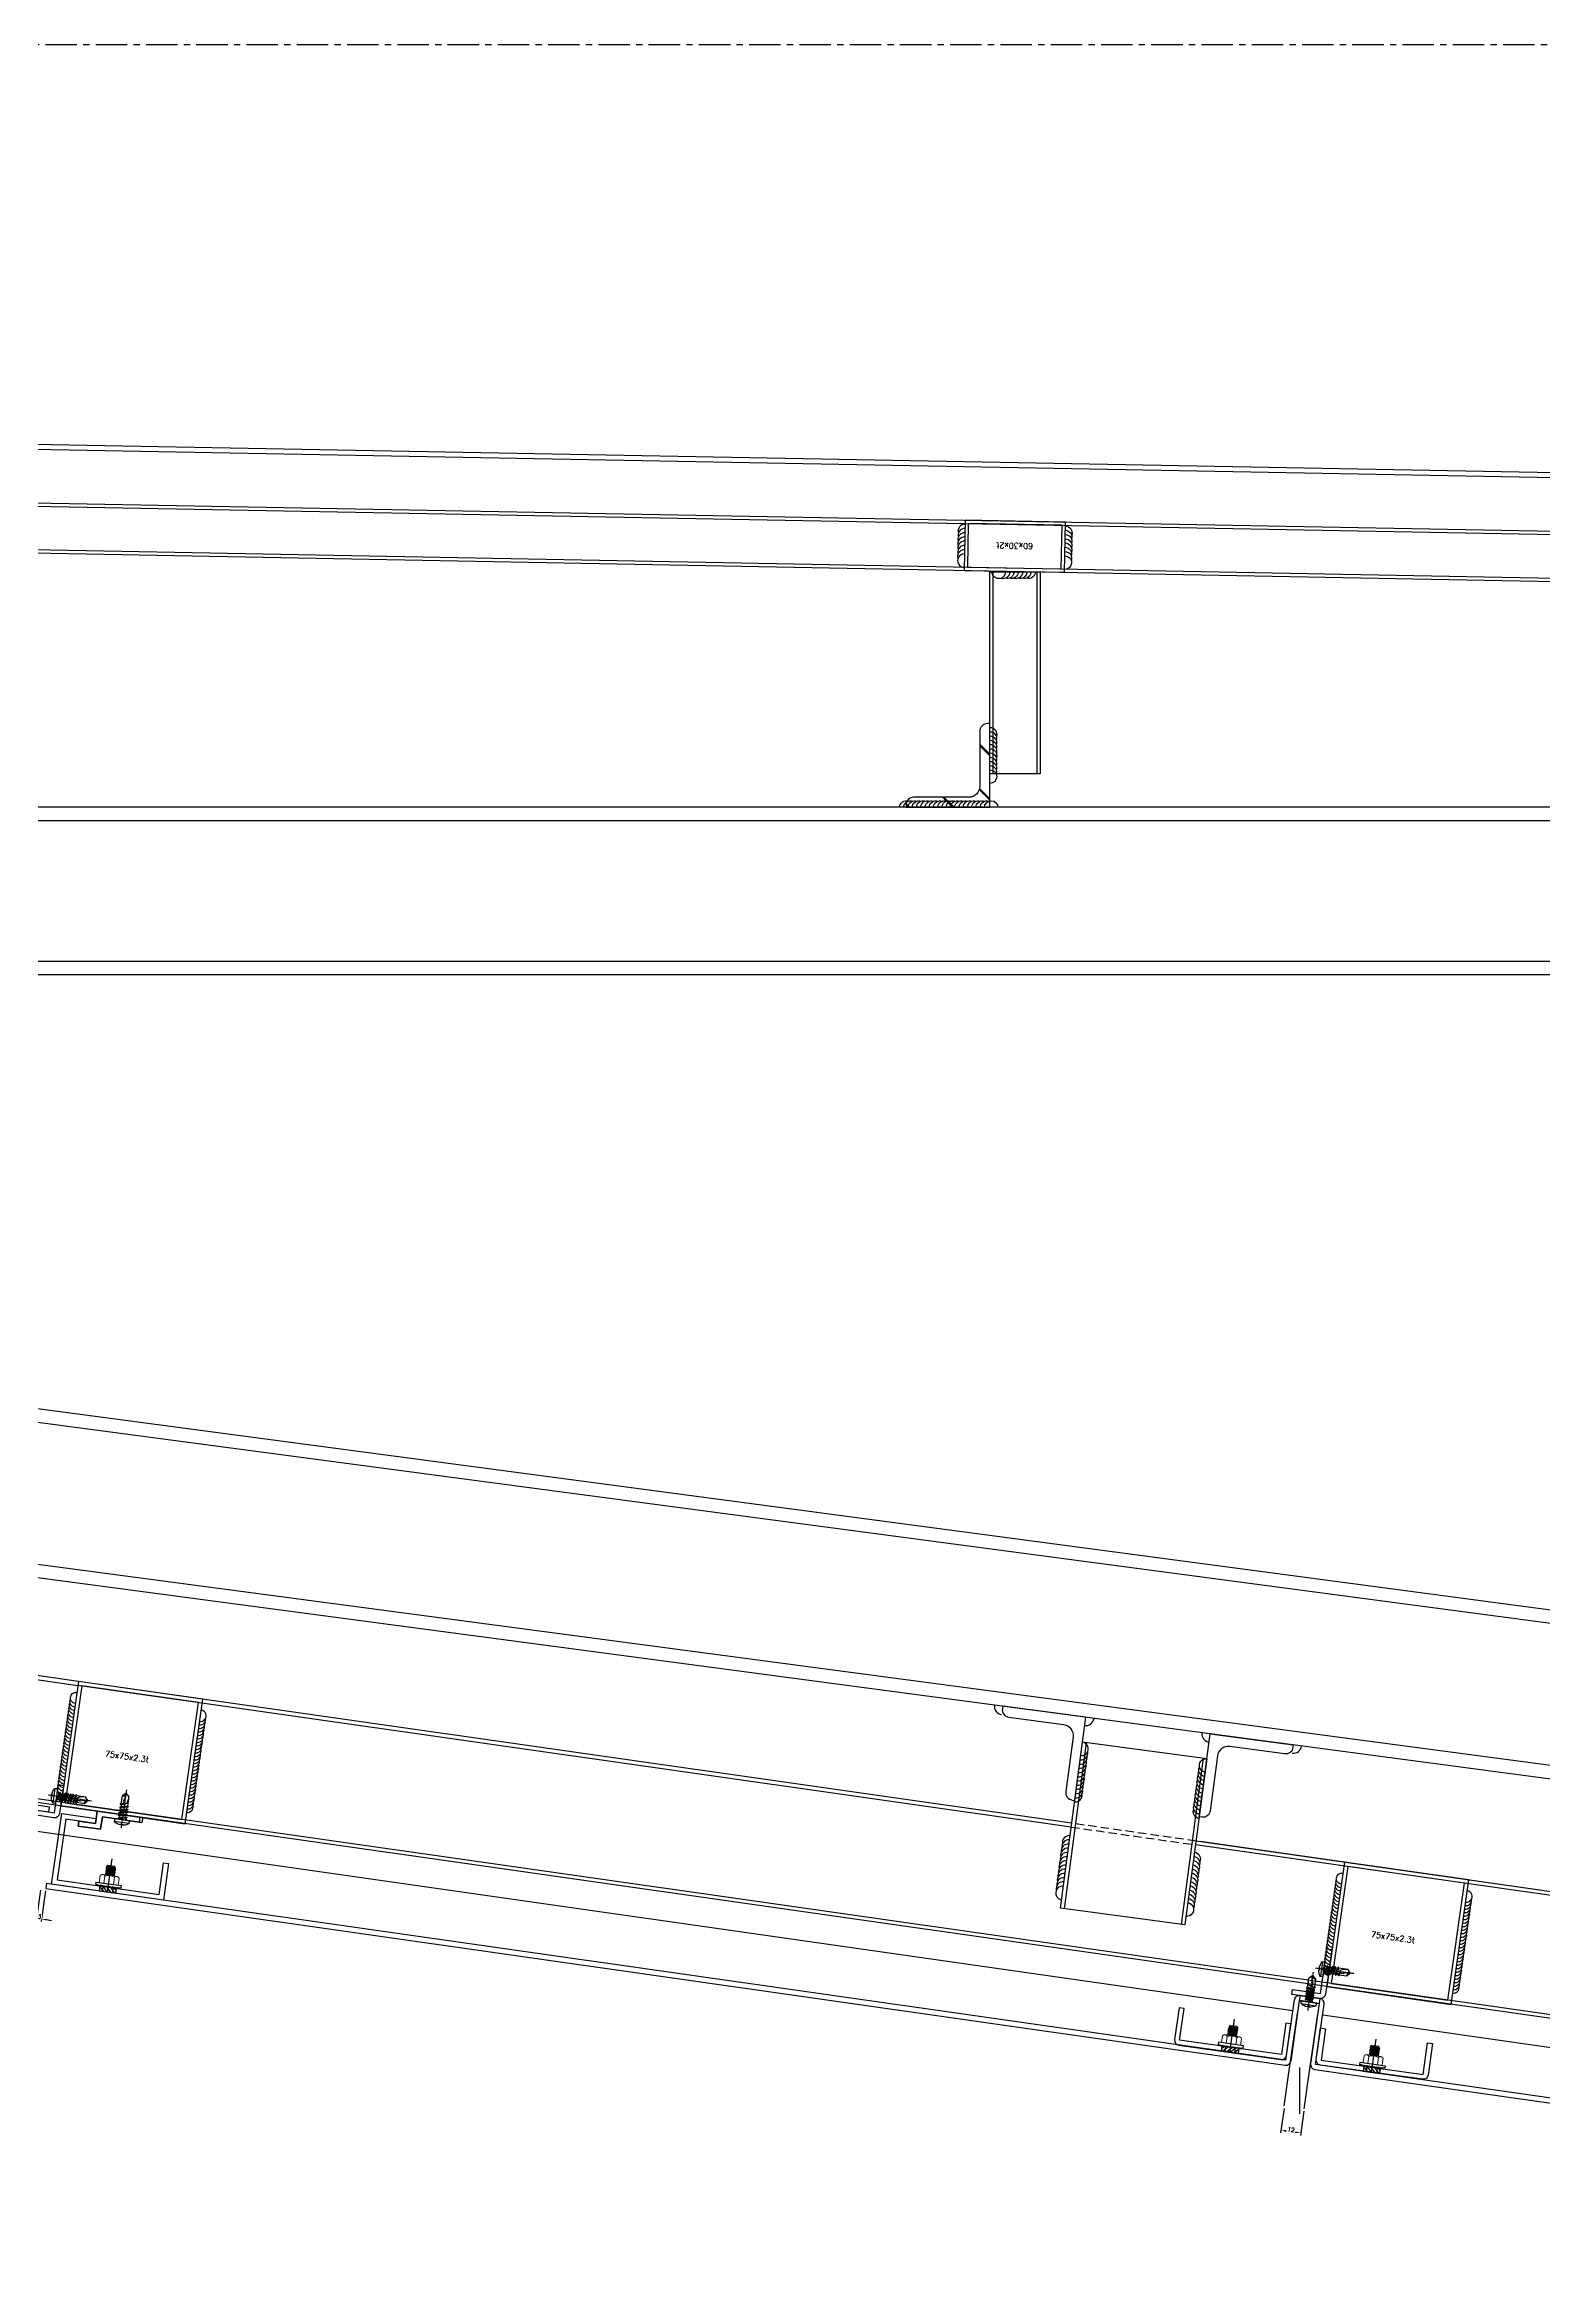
# Model space of a CAD drawing. Extents: x -3378 to 102197, y -3799 to 48702.
# Drawn here: x 56752 to 57646, y 17214 to 18548 of the extents above; entities that cross this region are included whole.
import ezdxf

# ---------------------------------------------------------------- set-up
doc = ezdxf.new("R2010")
doc.units = 0
doc.linetypes.add('CENTER', pattern=[2, 1.25, -0.25, 0.25, -0.25])
doc.linetypes.add('HIDDEN', pattern=[0.375, 0.25, -0.125])
for name, color, linetype in [('11', 11, 'Continuous'), ('24WELD', 55, 'Continuous'), ('3', 3, 'Continuous'), ('4', 4, 'Continuous'), ('6', 6, 'Continuous'), ('ARR', 6, 'Continuous'), ('BCM-DIM', 54, 'Continuous'), ('BCM-EXT', 2, 'Continuous'), ('BCM-SIL', 8, 'Continuous'), ('GM_SECT_15', 15, 'Continuous'), ('steel', 7, 'Continuous'), ('中心線 CENTER', 6, 'CENTER'), ('螺絲 固定五金 FASTENERS', 124, 'Continuous'), ('視覺模型鋁擠型暫替', 4, 'Continuous'), ('金屬面材 METAL PANEL', 2, 'Continuous'), ('鐵件', 6, 'Continuous'), ('隱藏線 HIDDEN', 8, 'HIDDEN')]:
    doc.layers.add(name, color=color, linetype=linetype)
doc.layers.add('12', color=3, linetype='Continuous', lineweight=9)
doc.layers.add('不顯示', color=254, linetype='Continuous', plot=False)
doc.styles.add('DIM', font='simplex.shx', dxfattribs={"bigfont": 'chineset.shx'})
doc.styles.get("Standard").update_dxf_attribs({"font": 'romans.shx', "bigfont": 'chinese.shx'})
doc.dimstyles.new('b4-3', dxfattribs={"dimtxt": 5, "dimasz": 3, "dimexe": 1.5, "dimexo": 1.5, "dimgap": 0, "dimtad": 1, "dimtxsty": 'Standard', "dimcen": -1.5, "dimdle": 1, "dimclrd": 256, "dimclre": 256, "dimclrt": 3, "dimadec": 0, "dimazin": 0, "dimtfac": 1, "dimtmove": 0, "dimatfit": 3, "dimfxl": 0.18, "dimtfill": 1, "dimarcsym": 1})

# ---------------------------------------------------------------- blocks, each defined once
blk = doc.blocks.new('60x30x2t')
at = {"layer": 'GM_SECT_15'}
for points in [[(0, -30), (60, -30), (60, 0), (0, 0)], [(2, -28), (58, -28), (58, -2), (2, -2)]]:
    blk.add_lwpolyline(points, close=True, dxfattribs=at)
at = {"layer": '不顯示', "linetype": 'Continuous', "insert": (19.1, -13.5), "char_height": 3.5, "attachment_point": 1, "style": 'DIM'}
blk.add_mtext_dynamic_manual_height_columns('60x30x2t', width=104.263, gutter_width=87.5, heights=[0], dxfattribs=at)
blk = doc.blocks.new('*U712')
for centre, end in [((-0.7, -14), 15.2733), ((-0.6, -11.5), 15.2733), ((-0.5, -9), 15.2733), ((-0.3, -6.5), 15.2733), ((-0.2, -4), 87.0635), ((-1.1, -21.5), 15.2733), ((-1, -19), 15.2733), ((-0.8, -16.5), 15.2733)]:
    blk.add_arc(centre, 4, 267.0635, end)
blk = doc.blocks.new('*U713')
for centre, end in [((4, -0.3), 176.1329), ((6.5, -0.4), 104.3427), ((9, -0.6), 104.3427), ((11.5, -0.8), 104.3427), ((14, -0.9), 104.3427), ((16.5, -1.1), 104.3427), ((19, -1.3), 104.3427), ((21.5, -1.5), 104.3427)]:
    blk.add_arc(centre, 4, 356.1329, end)
blk = doc.blocks.new('*U704')
for centre, end in [((-0.7, -14), 15.2733), ((-0.6, -11.5), 15.2733), ((-0.5, -9), 15.2733), ((-0.3, -6.5), 15.2733), ((-0.2, -4), 87.0635), ((-1.1, -21.5), 15.2733), ((-1, -19), 15.2733), ((-0.8, -16.5), 15.2733)]:
    blk.add_arc(centre, 4, 267.0635, end)
blk = doc.blocks.new('*u145')
at = {"layer": 'Defpoints'}
h = blk.add_hatch(color=251, dxfattribs=at)
h.dxf.hatch_style = 1
edge = h.paths.add_edge_path(flags=17)
edge.add_arc((0, 0), 0.26, 0, 360)
edge = h.paths.add_edge_path()
edge.add_arc((0, 0), 0.282, 0, 360)
h.paths.add_polyline_path([(-0.1, 0.1), (0.1, 0.1), (0.1, 0.1), (0.1, 0.1), (0.1, 0.1), (0.1, 0.1), (0.2, 0.1), (0.2, 0.2), (0.1, 0.2), (0, 0.2), (0, 0.2), (0, 0.2), (0, 0.2), (0, 0.2), (0, 0.2), (0, 0.2), (-0.1, 0.2), (-0.2, 0.2), (-0.2, 0.1), (-0.1, 0.1), (-0.1, 0.1), (-0.1, 0.1), (-0.1, 0.1)], flags=16)
h.paths.add_polyline_path([(0.1, 0.1), (-0.1, 0.1), (-0.1, 0.1), (-0.1, 0.1), (0.1, 0.1), (0.1, 0.1)], flags=16)
h.paths.add_polyline_path([(0.1, 0), (-0.1, 0), (-0.2, 0), (-0.1, 0), (0, 0), (0, 0), (0, -0.2), (0, -0.2), (0, -0.2), (0, -0.2), (0, 0), (0, 0), (0.1, 0), (0.2, 0)], flags=16)
h.paths.add_polyline_path([(0.1, -0.1), (0.1, -0.1), (0.1, -0.1), (0.1, -0.1), (0.1, -0.2), (0.1, -0.2), (0.1, -0.1), (0.1, -0.1), (0.1, -0.1), (0.1, -0.1)], flags=16)
h.paths.add_polyline_path([(-0.1, -0.1), (-0.1, -0.1), (-0.1, -0.1), (-0.1, -0.1), (-0.1, -0.2), (-0.2, -0.2), (-0.1, -0.2), (-0.1, -0.2), (-0.1, -0.2), (-0.1, -0.1), (-0.1, -0.1)], flags=16)
blk = doc.blocks.new('*U169')
h = blk.add_hatch()
h.set_pattern_fill('STEEL1', color=256, scale=0.5, pattern_type=2)
h.set_pattern_definition([(45, (0, 0), (-13.2583, 13.2583), []), (45, (0.875, 0), (-13.2583, 13.2583), [])])
edge = h.paths.add_edge_path()
edge.add_line((0, 50), (0, 0))
edge.add_line((0, 0), (50, 0))
edge.add_line((50, 0), (50, 1.5))
edge.add_arc((45.5, 1.5), 4.5, 0, 90)
edge.add_line((45.5, 6), (12.5, 6))
edge.add_arc((12.5, 12.5), 6.5, 180, 270, ccw=False)
edge.add_line((6, 12.5), (6, 45.5))
edge.add_arc((1.5, 45.5), 4.5, 0, 90)
edge.add_line((1.5, 50), (0, 50))
at = {"layer": '鐵件'}
blk.add_lwpolyline([(0, 50), (0, 0), (50, 0), (50, 1.5, 0.414214), (45.5, 6), (12.5, 6, -0.414214), (6, 12.5), (6, 45.5, 0.414214), (1.5, 50)], format="xyb", close=True, dxfattribs=at)
blk.add_blockref('*u145', (0, 0))
blk = doc.blocks.new('*U607')
for centre, end in [((-54, 1.7), 286.3529), ((-51.5, 1.7), 286.3529), ((-49, 1.6), 286.3529), ((-46.5, 1.5), 286.3529), ((-44, 1.4), 286.3529), ((-41.5, 1.3), 286.3529), ((-39, 1.3), 286.3529), ((-36.5, 1.2), 286.3529), ((-34, 1.1), 286.3529), ((-31.5, 1), 286.3529), ((-29, 0.9), 286.3529), ((-26.5, 0.9), 286.3529), ((-24, 0.8), 286.3529), ((-21.5, 0.7), 286.3529), ((-19, 0.6), 286.3529), ((-16.5, 0.5), 286.3529), ((-14, 0.5), 286.3529), ((-11.5, 0.4), 286.3529), ((-9, 0.3), 286.3529), ((-6.5, 0.2), 286.3529), ((-4, 0.1), 358.1431)]:
    blk.add_arc(centre, 4, 178.1431, end)
blk = doc.blocks.new('*U608')
for centre, end in [((-0.5, -14), 16.3529), ((-0.4, -11.5), 16.3529), ((-0.3, -9), 16.3529), ((-0.1, -4), 88.1431), ((-0.2, -6.5), 16.3529), ((-0.9, -26.5), 16.3529), ((-0.8, -24), 16.3529), ((-0.7, -21.5), 16.3529), ((-0.5, -16.5), 16.3529), ((-0.6, -19), 16.3529), ((-0.9, -29), 16.3529)]:
    blk.add_arc(centre, 4, 268.1431, end)
blk = doc.blocks.new('75x75x2.3t')
at = {"layer": 'GM_SECT_15'}
for points in [[(0, -75), (75, -75), (75, 0), (0, 0)], [(2.3, -72.7), (72.7, -72.7), (72.7, -2.3), (2.3, -2.3)]]:
    blk.add_lwpolyline(points, close=True, dxfattribs=at)
at = {"layer": '不顯示', "linetype": 'Continuous', "insert": (21.8, -38.5), "char_height": 3.5, "attachment_point": 1, "style": 'DIM'}
blk.add_mtext_dynamic_manual_height_columns('75x75x2.3t', width=3.486, gutter_width=17.5, heights=[0], dxfattribs=at)
blk = doc.blocks.new('*U366')
for centre, end in [((-69, 2.2), 286.3529), ((-66.5, 2.2), 286.3529), ((-64, 2.1), 286.3529), ((-61.5, 2), 286.3529), ((-59, 1.9), 286.3529), ((-56.5, 1.8), 286.3529), ((-54, 1.7), 286.3529), ((-51.5, 1.7), 286.3529), ((-49, 1.6), 286.3529), ((-46.5, 1.5), 286.3529), ((-44, 1.4), 286.3529), ((-41.5, 1.3), 286.3529), ((-39, 1.3), 286.3529), ((-36.5, 1.2), 286.3529), ((-34, 1.1), 286.3529), ((-31.5, 1), 286.3529), ((-29, 0.9), 286.3529), ((-26.5, 0.9), 286.3529), ((-24, 0.8), 286.3529), ((-21.5, 0.7), 286.3529), ((-19, 0.6), 286.3529), ((-16.5, 0.5), 286.3529), ((-14, 0.5), 286.3529), ((-11.5, 0.4), 286.3529), ((-9, 0.3), 286.3529), ((-6.5, 0.2), 286.3529), ((-4, 0.1), 358.1431)]:
    blk.add_arc(centre, 4, 178.1431, end)
blk = doc.blocks.new('*U374')
for centre, end in [((-69, 2.2), 286.3529), ((-66.5, 2.2), 286.3529), ((-64, 2.1), 286.3529), ((-61.5, 2), 286.3529), ((-59, 1.9), 286.3529), ((-56.5, 1.8), 286.3529), ((-54, 1.7), 286.3529), ((-51.5, 1.7), 286.3529), ((-49, 1.6), 286.3529), ((-46.5, 1.5), 286.3529), ((-44, 1.4), 286.3529), ((-41.5, 1.3), 286.3529), ((-39, 1.3), 286.3529), ((-36.5, 1.2), 286.3529), ((-34, 1.1), 286.3529), ((-31.5, 1), 286.3529), ((-29, 0.9), 286.3529), ((-26.5, 0.9), 286.3529), ((-24, 0.8), 286.3529), ((-21.5, 0.7), 286.3529), ((-19, 0.6), 286.3529), ((-16.5, 0.5), 286.3529), ((-14, 0.5), 286.3529), ((-11.5, 0.4), 286.3529), ((-9, 0.3), 286.3529), ((-6.5, 0.2), 286.3529), ((-4, 0.1), 358.1431)]:
    blk.add_arc(centre, 4, 178.1431, end)
blk = doc.blocks.new('M5x16圓頭自攻')
at = {"layer": 'ARR', "color": 0, "linetype": 'CENTER', "ltscale": 0.87}
blk.add_line((18, 0), (-5.1, 0), dxfattribs=at)
at = {"layer": 'ARR', "color": 0, "linetype": 'ByBlock', "ltscale": 0.3}
for p, q in [((-1.6, -4.5), (-1.6, 4.5)), ((0.5, 2.2), (1.1, 1.9)), ((0.7, 2.1), (1.6, -2.5)), ((1.9, 1.9), (1.1, 1.9)), ((2.2, 2.5), (3.2, -2.5)), ((3.5, 1.9), (2.7, 1.9)), ((3.8, 2.5), (4.8, -2.5)), ((5.1, 1.9), (4.3, 1.9)), ((5.4, 2.5), (6.4, -2.5)), ((6.8, 1.9), (5.9, 1.9)), ((7.2, 2.5), (8.2, -2.5)), ((8.4, 1.9), (7.7, 1.9)), ((8.7, 1.9), (8, 1.9)), ((9.1, 2.5), (9.7, -0.6)), ((14.1, 2.1), (9.5, 2.1)), ((15.8, 0.1), (14.1, 2.1)), ((15.8, 0.1), (15.9, 0.1)), ((16, 0), (16, 0)), ((2.1, -1.9), (2.9, -1.9)), ((3.7, -1.9), (4.5, -1.9)), ((5.3, -1.9), (6.1, -1.9)), ((6.9, -1.9), (7.8, -1.9)), ((8.5, -2.1), (12.9, -2.1)), ((15.8, -0.1), (14.1, -2.1)), ((15.8, -0.1), (15.9, -0.1))]:
    blk.add_line(p, q, dxfattribs=at)
blk.add_lwpolyline([(-3, -0.5, 0.134476), (-1.6, -4.5), (-0.6, -4.5, 0.198912), (-0.4, -4.4), (-0.1, -4.1, 0.198912), (0, -3.9), (0, 3.9, 0.198912), (-0.1, 4.1), (-0.4, 4.4, 0.198912), (-0.6, 4.5), (-1.6, 4.5, 0.134562), (-3, 0.5), (-2.5, 0.5), (-2.5, -0.5), (-3, -0.5)], format="xyb", dxfattribs=at)
blk.add_lwpolyline([(1.1, 1.9), (2.1, -1.9), (1.8, -2.5), (1.6, -2.5), (1.3, -1.9), (0.3, 1.9), (0.5, 2.2)], dxfattribs=at)
for points in [[(3.2, -2.5), (2.9, -1.9), (1.9, 1.9), (2.2, 2.5), (2.4, 2.5), (2.7, 1.9), (3.7, -1.9), (3.4, -2.5)], [(4.8, -2.5), (4.5, -1.9), (3.5, 1.9), (3.8, 2.5), (4, 2.5), (4.3, 1.9), (5.3, -1.9), (5, -2.5)], [(6.4, -2.5), (6.1, -1.9), (5.1, 1.9), (5.4, 2.5), (5.6, 2.5), (5.9, 1.9), (6.9, -1.9), (6.6, -2.5)], [(8.2, -2.5), (7.8, -1.9), (6.8, 1.9), (7.2, 2.5), (7.3, 2.5), (7.7, 1.9), (8.7, -1.9), (8.3, -2.5)], [(9.1, 2.5), (8.7, 1.9), (9.7, -0.6), (9.5, 2.1), (9.2, 2.5)]]:
    blk.add_lwpolyline(points, close=True, dxfattribs=at)
for centre, radius, start, end in [((0.7, 3.1), 0.874, 220.3388, 257.7802), ((10.9, -0.3), 1.2, 56.152, 236.152), ((14.9, 6.9), 7.01, 241.6458, 278.008), ((15.9, 1.7), 1.82, 168.8617, 267.6865), ((15.9, 0), 0.05, 0, 90), ((1.2, -3.3), 1.44, 84.7312, 144.22), ((13.5, 4.9), 7.01, 241.6458, 274.9541), ((15.9, 0), 0.05, 270, 0)]:
    blk.add_arc(centre, radius, start, end, dxfattribs=at)
blk = doc.blocks.new('*U255')
blk.add_blockref('M5x16圓頭自攻', (0, 0))
blk = doc.blocks.new('A$C19b21843')
at = {"layer": '11'}
blk.add_lwpolyline([(3.5, 4), (3, 3.5), (3.5, 3), (3, 2.5), (3.5, 2), (3, 1.5), (3.5, 1), (3.5, 0), (5, 0), (5, 15), (3.5, 15), (3.5, 14), (3, 13.5), (3.5, 13), (3, 12.5), (3.5, 12), (3, 11.5), (3.5, 11), (3, 10.5), (3.5, 10), (3, 9.5), (3.5, 9), (3, 8.5), (3.5, 8), (3, 7.5), (3.5, 7), (3, 6.5), (3.5, 6), (3, 5.5), (3.5, 5), (3, 4.5)], close=True, dxfattribs=at)
at = {"layer": '12'}
for p, q in [((5, 13.2), (9.2, 13.2)), ((9.2, 10.4), (5, 10.4)), ((9.2, 4.6), (5, 4.6)), ((9.2, 1.8), (5, 1.8)), ((10, 11.8), (10, 3.2)), ((10, 10), (10.2, 10)), ((10, 4.9), (10, 4.6)), ((10.6, 5), (10.3, 5)), ((10.5, 10.5), (10.9, 4.6)), ((10.7, 10), (11.1, 10)), ((11.5, 5), (11.1, 5)), ((11.3, 10.5), (11.8, 4.6)), ((11.6, 10), (11.9, 10)), ((12.4, 5), (12, 5)), ((12.2, 10.5), (12.6, 4.6)), ((12.5, 10), (12.8, 10)), ((13.2, 5), (12.9, 5)), ((13.1, 10.5), (13.5, 4.6)), ((13.4, 10), (13.7, 10)), ((14.1, 5), (13.8, 5)), ((14, 10.5), (14.4, 4.6)), ((14.2, 10), (14.6, 10)), ((15, 5), (14.6, 5)), ((14.8, 10.5), (15.3, 4.6))]:
    blk.add_line(p, q, dxfattribs=at)
for points in [[(10, 4.6), (10, 4.6), (10.3, 5), (10, 8.4)], [(15.1, 10), (15.5, 10), (15.5, 5.4)], [(15.5, 10), (16, 9.5), (16, 5.5), (15.5, 5)]]:
    blk.add_lwpolyline(points, dxfattribs=at)
for points in [[(10.7, 10), (10.5, 10.5), (10.2, 10), (10.6, 5), (10.9, 4.6), (11.1, 5)], [(11.6, 10), (11.3, 10.5), (11.1, 10), (11.5, 5), (11.8, 4.6), (12, 5)], [(12.5, 10), (12.2, 10.5), (11.9, 10), (12.4, 5), (12.6, 4.6), (12.9, 5)], [(13.4, 10), (13.1, 10.5), (12.8, 10), (13.2, 5), (13.5, 4.6), (13.8, 5)], [(14.2, 10), (14, 10.5), (13.7, 10), (14.1, 5), (14.4, 4.6), (14.6, 5)], [(15.1, 10), (14.8, 10.5), (14.6, 10), (15, 5), (15.3, 4.6), (15.5, 5)]]:
    blk.add_lwpolyline(points, close=True, dxfattribs=at)
for centre, radius, start, end in [((8.3, 11.8), 1.66, 300, 60), ((4.6, 7.5), 5.37, 327.686, 32.314), ((8.3, 3.2), 1.66, 300, 60)]:
    blk.add_arc(centre, radius, start, end, dxfattribs=at)
at = {"layer": '3'}
for p, q in [((0, 12), (3.3, 8.8)), ((3, 10.5), (0, 10.5)), ((0, 9.7), (3.1, 6.6)), ((0, 7.5), (3.5, 4)), ((0, 5.2), (2.7, 2.5)), ((0, 4.5), (3, 4.5)), ((0, 3), (0.5, 2.5)), ((1.8, 12.5), (3.4, 10.9))]:
    blk.add_line(p, q, dxfattribs=at)
at = {"layer": '4'}
blk.add_line((0, 7.5), (20, 7.5), dxfattribs=at)
at = {"layer": '6'}
blk.add_lwpolyline([(0, 12.5), (3, 12.5), (3.5, 12), (3, 11.5), (3.5, 11), (3, 10.5), (3.5, 10), (3, 9.5), (3.5, 9), (3, 8.5), (3.5, 8), (3, 7.5), (3.5, 7), (3, 6.5), (3.5, 6), (3, 5.5), (3.5, 5), (3, 4.5), (3.5, 4), (3, 3.5), (3.5, 3), (3, 2.5), (0, 2.5)], close=True, dxfattribs=at)
blk = doc.blocks.new('A$C20AE7E0D')
at = {"layer": 'ARR', "color": 0, "linetype": 'CENTER', "ltscale": 0.87}
blk.add_line((21, 0), (-5.1, 0), dxfattribs=at)
at = {"layer": 'ARR', "color": 0, "linetype": 'ByBlock', "ltscale": 0.3}
for p, q in [((-1.6, -4.5), (-1.6, 4.5)), ((0.5, 2.2), (1.1, 1.9)), ((0.7, 2.1), (1.6, -2.5)), ((1.9, 1.9), (1.1, 1.9)), ((2.2, 2.5), (3.2, -2.5)), ((3.5, 1.9), (2.7, 1.9)), ((3.8, 2.5), (4.8, -2.5)), ((5.1, 1.9), (4.3, 1.9)), ((5.4, 2.5), (6.4, -2.5)), ((6.8, 1.9), (5.9, 1.9)), ((7.2, 2.5), (8.2, -2.5)), ((8.4, 1.9), (7.7, 1.9)), ((8.7, 2.5), (9.7, -2.5)), ((10.1, 1.9), (9.2, 1.9)), ((10.5, 2.5), (11.5, -2.5)), ((11.7, 1.9), (11, 1.9)), ((12.1, 2.5), (12.7, -0.6)), ((17.1, 2.1), (12.5, 2.1)), ((18.8, 0.1), (17.1, 2.1)), ((18.8, 0.1), (18.9, 0.1)), ((19, 0), (19, 0)), ((2.1, -1.9), (2.9, -1.9)), ((3.7, -1.9), (4.5, -1.9)), ((5.3, -1.9), (6.1, -1.9)), ((6.9, -1.9), (7.8, -1.9)), ((8.7, -1.9), (9.4, -1.9)), ((10.2, -1.9), (11.1, -1.9)), ((11.9, -2.1), (15.9, -2.1)), ((18.8, -0.1), (17.1, -2.1)), ((18.8, -0.1), (18.9, -0.1))]:
    blk.add_line(p, q, dxfattribs=at)
blk.add_lwpolyline([(-3, -0.5, 0.134476), (-1.6, -4.5), (-0.6, -4.5, 0.198912), (-0.4, -4.4), (-0.1, -4.1, 0.198912), (0, -3.9), (0, 3.9, 0.198912), (-0.1, 4.1), (-0.4, 4.4, 0.198912), (-0.6, 4.5), (-1.6, 4.5, 0.134562), (-3, 0.5), (-2.5, 0.5), (-2.5, -0.5), (-3, -0.5)], format="xyb", dxfattribs=at)
blk.add_lwpolyline([(1.1, 1.9), (2.1, -1.9), (1.8, -2.5), (1.6, -2.5), (1.3, -1.9), (0.3, 1.9), (0.5, 2.2)], dxfattribs=at)
for points in [[(3.2, -2.5), (2.9, -1.9), (1.9, 1.9), (2.2, 2.5), (2.4, 2.5), (2.7, 1.9), (3.7, -1.9), (3.4, -2.5)], [(4.8, -2.5), (4.5, -1.9), (3.5, 1.9), (3.8, 2.5), (4, 2.5), (4.3, 1.9), (5.3, -1.9), (5, -2.5)], [(6.4, -2.5), (6.1, -1.9), (5.1, 1.9), (5.4, 2.5), (5.6, 2.5), (5.9, 1.9), (6.9, -1.9), (6.6, -2.5)], [(8.2, -2.5), (7.8, -1.9), (6.8, 1.9), (7.2, 2.5), (7.3, 2.5), (7.7, 1.9), (8.7, -1.9), (8.3, -2.5)], [(9.7, -2.5), (9.4, -1.9), (8.4, 1.9), (8.7, 2.5), (8.9, 2.5), (9.2, 1.9), (10.2, -1.9), (9.9, -2.5)], [(11.5, -2.5), (11.1, -1.9), (10.1, 1.9), (10.5, 2.5), (10.6, 2.5), (11, 1.9), (12, -1.9), (11.6, -2.5)], [(12.1, 2.5), (11.7, 1.9), (12.7, -0.6), (12.5, 2.1), (12.2, 2.5)]]:
    blk.add_lwpolyline(points, close=True, dxfattribs=at)
for centre, radius, start, end in [((0.7, 3.1), 0.874, 220.3388, 257.7802), ((13.9, -0.3), 1.2, 56.152, 236.152), ((17.9, 6.9), 7.01, 241.6458, 278.008), ((18.9, 1.7), 1.82, 168.8617, 267.6865), ((18.9, 0), 0.05, 0, 90), ((1.2, -3.3), 1.44, 84.7312, 144.22), ((16.5, 4.9), 7.01, 241.6458, 274.9541), ((18.9, 0), 0.05, 270, 0)]:
    blk.add_arc(centre, radius, start, end, dxfattribs=at)
blk = doc.blocks.new('*U77')
at = {"color": 0, "linetype": 'ByBlock'}
blk.add_blockref('A$C20AE7E0D', (0, 0), dxfattribs=at)
blk = doc.blocks.new('*D828')
at = {"layer": 'Defpoints', "color": 0, "transparency": 16777216}
for p in [(56749.6, 17448.2, 0), (56752.6, 17447.7, 0)]:
    blk.add_point(p, dxfattribs=at)
at = {"layer": '不顯示', "lineweight": -2, "transparency": 16777216}
for p, q in [((56749.4, 17446.7), (56746.8, 17428.5)), ((56752.4, 17446.3), (56749.8, 17428)), ((56744.1, 17430.4), (56741.1, 17430.8)), ((56747, 17429.9), (56750, 17429.5)), ((56753, 17429.1), (56755.9, 17428.7))]:
    blk.add_line(p, q, dxfattribs=at)
at = {"layer": '不顯示', "transparency": 16777216}
for points in [[(56744.1, 17430.9), (56744, 17429.9), (56747, 17429.9)], [(56753, 17429.6), (56752.9, 17428.6), (56750, 17429.5)]]:
    blk.add_solid(points, dxfattribs=at)
at = {"layer": '不顯示', "color": 3, "transparency": 16777216, "insert": (56748.7, 17431), "char_height": 2.5, "attachment_point": 5, "rotation": 351.8791, "bg_fill": 3, "box_fill_scale": 1.1, "bg_fill_color": 256, "bg_fill_true_color": 13158600, "bg_fill_transparency": 0}
blk.add_mtext('3', dxfattribs=at)
at = {"layer": 'Defpoints', "color": 0, "transparency": 16777216}
blk.add_point((56750, 17429.5), dxfattribs=at)
blk = doc.blocks.new('*U354')
for centre, end in [((-69, 2.2), 286.3529), ((-66.5, 2.2), 286.3529), ((-64, 2.1), 286.3529), ((-61.5, 2), 286.3529), ((-59, 1.9), 286.3529), ((-56.5, 1.8), 286.3529), ((-54, 1.7), 286.3529), ((-51.5, 1.7), 286.3529), ((-49, 1.6), 286.3529), ((-46.5, 1.5), 286.3529), ((-44, 1.4), 286.3529), ((-41.5, 1.3), 286.3529), ((-39, 1.3), 286.3529), ((-36.5, 1.2), 286.3529), ((-34, 1.1), 286.3529), ((-31.5, 1), 286.3529), ((-29, 0.9), 286.3529), ((-26.5, 0.9), 286.3529), ((-24, 0.8), 286.3529), ((-21.5, 0.7), 286.3529), ((-19, 0.6), 286.3529), ((-16.5, 0.5), 286.3529), ((-14, 0.5), 286.3529), ((-11.5, 0.4), 286.3529), ((-9, 0.3), 286.3529), ((-6.5, 0.2), 286.3529), ((-4, 0.1), 358.1431)]:
    blk.add_arc(centre, 4, 178.1431, end)
blk = doc.blocks.new('*U376')
for centre, end in [((-69, 2.2), 286.3529), ((-66.5, 2.2), 286.3529), ((-64, 2.1), 286.3529), ((-61.5, 2), 286.3529), ((-59, 1.9), 286.3529), ((-56.5, 1.8), 286.3529), ((-54, 1.7), 286.3529), ((-51.5, 1.7), 286.3529), ((-49, 1.6), 286.3529), ((-46.5, 1.5), 286.3529), ((-44, 1.4), 286.3529), ((-41.5, 1.3), 286.3529), ((-39, 1.3), 286.3529), ((-36.5, 1.2), 286.3529), ((-34, 1.1), 286.3529), ((-31.5, 1), 286.3529), ((-29, 0.9), 286.3529), ((-26.5, 0.9), 286.3529), ((-24, 0.8), 286.3529), ((-21.5, 0.7), 286.3529), ((-19, 0.6), 286.3529), ((-16.5, 0.5), 286.3529), ((-14, 0.5), 286.3529), ((-11.5, 0.4), 286.3529), ((-9, 0.3), 286.3529), ((-6.5, 0.2), 286.3529), ((-4, 0.1), 358.1431)]:
    blk.add_arc(centre, 4, 178.1431, end)
blk = doc.blocks.new('*D830')
at = {"layer": 'Defpoints', "color": 0, "transparency": 16777216}
for p in [(57491.8, 17317.9), (57503.6, 17316.2, 0)]:
    blk.add_point(p, dxfattribs=at)
at = {"layer": '不顯示', "lineweight": -2, "transparency": 16777216}
for p, q in [((57491.6, 17316.4), (57489.5, 17301.9)), ((57503.4, 17314.8), (57501.4, 17300.2)), ((57492.7, 17303), (57498.6, 17302.2))]:
    blk.add_line(p, q, dxfattribs=at)
at = {"layer": '不顯示', "transparency": 16777216}
for points in [[(57492.7, 17303.5), (57492.6, 17302.5), (57489.7, 17303.4)], [(57498.7, 17302.7), (57498.5, 17301.7), (57501.6, 17301.7)]]:
    blk.add_solid(points, dxfattribs=at)
at = {"layer": '不顯示', "color": 3, "transparency": 16777216, "insert": (57495.8, 17303.8), "char_height": 2.5, "attachment_point": 5, "rotation": 351.8791, "bg_fill": 3, "box_fill_scale": 1.1, "bg_fill_color": 256, "bg_fill_true_color": 13158600, "bg_fill_transparency": 0}
blk.add_mtext('12', dxfattribs=at)
at = {"layer": 'Defpoints', "color": 0, "transparency": 16777216}
blk.add_point((57501.6, 17301.7), dxfattribs=at)
blk = doc.blocks.new('*U381')
for centre, end in [((3.9, -0.7), 170.022), ((6.4, -1.1), 98.2318), ((8.9, -1.6), 98.2318), ((11.3, -2), 98.2318), ((13.8, -2.4), 98.2318), ((16.3, -2.9), 98.2318), ((18.7, -3.3), 98.2318), ((21.2, -3.7), 98.2318), ((23.6, -4.2), 98.2318), ((26.1, -4.6), 98.2318), ((28.6, -5), 98.2318), ((31, -5.5), 98.2318)]:
    blk.add_arc(centre, 4, 350.022, end)
blk = doc.blocks.new('*U382')
for centre, end in [((3.9, -0.7), 170.022), ((6.4, -1.1), 98.2318), ((8.9, -1.6), 98.2318), ((11.3, -2), 98.2318), ((13.8, -2.4), 98.2318), ((16.3, -2.9), 98.2318), ((18.7, -3.3), 98.2318), ((21.2, -3.7), 98.2318), ((23.6, -4.2), 98.2318), ((26.1, -4.6), 98.2318), ((28.6, -5), 98.2318), ((31, -5.5), 98.2318)]:
    blk.add_arc(centre, 4, 350.022, end)
blk = doc.blocks.new('*U383')
for centre, end in [((3.9, -0.7), 170.022), ((6.4, -1.1), 98.2318), ((8.9, -1.6), 98.2318), ((11.3, -2), 98.2318), ((13.8, -2.4), 98.2318), ((16.3, -2.9), 98.2318), ((18.7, -3.3), 98.2318), ((21.2, -3.7), 98.2318), ((23.6, -4.2), 98.2318), ((26.1, -4.6), 98.2318), ((28.6, -5), 98.2318), ((31, -5.5), 98.2318), ((33.5, -5.9), 98.2318)]:
    blk.add_arc(centre, 4, 350.022, end)
blk = doc.blocks.new('*U384')
for centre, end in [((3.9, -0.7), 170.022), ((6.4, -1.1), 98.2318), ((8.9, -1.6), 98.2318), ((11.3, -2), 98.2318), ((13.8, -2.4), 98.2318), ((16.3, -2.9), 98.2318), ((18.7, -3.3), 98.2318), ((21.2, -3.7), 98.2318), ((23.6, -4.2), 98.2318), ((26.1, -4.6), 98.2318), ((28.6, -5), 98.2318), ((31, -5.5), 98.2318), ((33.5, -5.9), 98.2318)]:
    blk.add_arc(centre, 4, 350.022, end)

msp = doc.modelspace()

# ---------------------------------------------------------------- linework, layer by layer
for p, q in [((57495.171, 17341.776, 0), (57499.833, 17374.445, 0)), ((57507.051, 17340.081, 0), (57511.713, 17372.75, 0))]:
    msp.add_line(p, q)
at = {"color": 2}
for centre, start, end in [((57323.682, 17556.459, 0), 172.427513, 262.427513), ((57373.246, 17549.87, 0), 262.427513, 352.427513), ((57447.592, 17539.987, 0), 172.427513, 262.427513), ((57497.156, 17533.398, 0), 262.427513, 352.427513)]:
    msp.add_arc(centre, 5, start, end, dxfattribs=at)
msp.add_arc((57373.246, 17549.87, 0), 5, 172.4275128658202, 172.4275134411392)
at = {"layer": 'BCM-EXT'}
msp.add_line((56808.434, 17487.224, 0), (56808.858, 17490.194, 0), dxfattribs=at)
at = {"layer": 'BCM-EXT', "elevation": 0}
msp.add_lwpolyline([(56783.218, 17493.853), (56782.175, 17486.547), (56772.257, 17487.963), (56771.833, 17484.993), (56785.246, 17483.079), (56786.288, 17490.384), (56809.919, 17487.012)], dxfattribs=at)
at = {"layer": 'GM_SECT_15'}
for p, q in [((56155.128, 18285.819, 0), (58636.651, 18239.284, 0)), ((56155.09, 18283.819, 0), (58636.614, 18237.284, 0)), ((56154.603, 18257.824, 0), (58636.126, 18211.289, 0)), ((56154.565, 18255.824, 0), (58636.089, 18209.289, 0)), ((58427.722, 17259.186, 0), (55938.651, 17614.367, 0)), ((58741.129, 17214.464, 0), (55938.652, 17614.367, 0)), ((58741.454, 17216.741, 0), (55940.931, 17616.365, 0)), ((56646.774, 17586.773, 0), (56771.675, 17568.936, 0)), ((56772, 17571.213, 0), (56647.077, 17589.053, 0)), ((57364.535, 17484.339, 0), (56771.675, 17568.936, 0)), ((57364.838, 17486.619, 0), (56772, 17571.213, 0)), ((57364.838, 17486.619, 0), (56772, 17571.213, 0)), ((57358.092, 17435.873, 0), (57371.27, 17535.001, 0)), ((57373.55, 17534.698, 0), (57360.371, 17435.57, 0)), ((57445.616, 17525.117, 0), (57371.27, 17535.001, 0)), ((57443.336, 17525.421, 0), (57430.158, 17426.293, 0)), ((57445.616, 17525.117, 0), (57432.438, 17425.99, 0)), ((58453.554, 17328.942, 0), (57438.786, 17473.743, 0)), ((58453.857, 17331.222, 0), (57439.089, 17476.024, 0)), ((58453.857, 17331.222, 0), (57441.553, 17475.672, 0)), ((57432.438, 17425.99, 0), (57358.092, 17435.873, 0))]:
    msp.add_line(p, q, dxfattribs=at)
at = {"layer": 'GM_SECT_15', "elevation": 0}
for points in [[(57346.027, 18112.945), (57316.027, 18112.945), (57316.027, 18233.481), (57346.027, 18233.481)], [(57344.027, 18112.945), (57318.027, 18112.945), (57318.027, 18233.481), (57344.027, 18233.481)]]:
    msp.add_lwpolyline(points, close=True, dxfattribs=at)
at = {"layer": 'steel', "elevation": 0}
for points in [[(57361.303, 17505.558, 0.41421356), (57365.17, 17500.504), (57366.657, 17500.306), (57373.246, 17549.87), (57323.682, 17556.459), (57323.485, 17554.972, 0.41421356), (57327.352, 17549.918), (57360.065, 17545.57, -0.41421356), (57365.651, 17538.27)], [(57447.544, 17494.093, -0.41421356), (57442.49, 17490.225), (57441.003, 17490.423), (57447.592, 17539.987), (57497.156, 17533.398), (57496.959, 17531.911, -0.41421356), (57491.905, 17528.043), (57459.193, 17532.392, 0.41421356), (57451.893, 17526.805)]]:
    msp.add_lwpolyline(points, format="xyb", close=True, dxfattribs=at)
at = {"layer": '不顯示'}
for p, q in [((57491.769, 17317.931), (57495.171, 17341.776, 0)), ((57501.111, 17313.131), (57501.111, 17340.928)), ((57503.649, 17316.236, 0), (57507.051, 17340.081, 0))]:
    msp.add_line(p, q, dxfattribs=at)
at = {"layer": '中心線 CENTER', "ltscale": 15}
msp.add_line((73331.115, 18548.085), (54300.371, 18548.085, 0), dxfattribs=at)
at = {"layer": '視覺模型鋁擠型暫替', "linetype": 'Continuous'}
for p, q in [((59243.907, 18092.945, 0), (56180.911, 18092.945, 0)), ((59243.907, 18084.945, 0), (56180.911, 18084.945, 0)), ((59243.907, 18000.945, 0), (56180.911, 18000.945, 0)), ((59243.907, 17992.945, 0), (56180.911, 17992.945, 0)), ((58800.426, 17461.007, 0), (56183.71, 17808.874, 0)), ((58799.896, 17453.007, 0), (56183.71, 17800.804, 0)), ((58794.338, 17369.007, 0), (56183.71, 17716.063, 0)), ((58793.877, 17360.998, 0), (56183.679, 17707.997, 0))]:
    msp.add_line(p, q, dxfattribs=at)
at = {"layer": '金屬面材 METAL PANEL'}
for p, q in [((56037.621, 18320.028, 0), (58698.079, 18270.117, 0)), ((56037.677, 18323.028, 0), (58698.135, 18273.117, 0)), ((56081.327, 17576.857, 0), (57496.863, 17374.869, 0)), ((56753.02, 17450.706, 0), (56752.596, 17447.737, 0)), ((56752.596, 17447.737, 0), (57492.201, 17342.2, 0)), ((57492.625, 17345.169, 0), (56753.02, 17450.706, 0)), ((57492.625, 17345.169, 0), (57497.767, 17381.205, 0)), ((57500.737, 17380.781, 0), (57495.595, 17344.746, 0)), ((57501.161, 17383.751, 0), (57500.737, 17380.781, 0)), ((57500.737, 17380.781, 0), (57512.617, 17379.086, 0)), ((57512.617, 17379.086, 0), (57500.737, 17380.781, 0)), ((57513.041, 17382.056, 0), (57501.161, 17383.751, 0)), ((57501.161, 17383.751, 0), (57513.041, 17382.056, 0)), ((57512.617, 17379.086, 0), (57507.475, 17343.051, 0)), ((57510.445, 17342.627, 0), (57515.587, 17378.662, 0)), ((57513.041, 17382.056, 0), (57512.617, 17379.086, 0)), ((57514.683, 17372.326, 0), (58428.852, 17241.88, 0)), ((57510.021, 17339.657, 0), (58249.626, 17234.12, 0)), ((58250.05, 17237.09, 0), (57510.445, 17342.627, 0))]:
    msp.add_line(p, q, dxfattribs=at)
at = {"layer": '金屬面材 METAL PANEL', "linetype": 'Continuous', "elevation": 0}
msp.add_lwpolyline([(56670.583, 17492.774), (56666.769, 17466.044, 0.41421356), (56669.315, 17462.651), (56732.129, 17453.687, 0.41421356), (56735.523, 17456.234), (56741.089, 17495.238), (56754.294, 17493.354), (56754.717, 17496.324), (56741.512, 17498.208, 0.41421356), (56738.119, 17495.662), (56732.553, 17456.657), (56669.738, 17465.621), (56673.553, 17492.35)], format="xyb", close=True, dxfattribs=at)
for points in [[(56763.16, 17509.261), (56760.758, 17492.432, -0.41421352), (56757.364, 17489.886), (56745.485, 17491.581), (56745.909, 17494.551), (56757.788, 17492.856), (56760.19, 17509.685), (56763.16, 17509.261)], [(57429.011, 17376.469), (57426.327, 17357.659, 0.41421344), (57428.873, 17354.265), (57489.655, 17345.592, 0.41421356), (57493.049, 17348.138), (57495.733, 17366.948), (57495.733, 17366.948), (57492.763, 17367.372), (57492.763, 17367.372), (57490.079, 17348.562), (57429.297, 17357.235), (57431.981, 17376.045), (57429.011, 17376.469)], [(57580.219, 17355.193), (57577.609, 17336.373, -0.41421344), (57574.225, 17333.814), (57513.409, 17342.25, -0.41421356), (57510.85, 17345.634), (57513.461, 17364.454), (57513.461, 17364.454), (57516.432, 17364.041), (57516.432, 17364.041), (57513.822, 17345.221), (57574.637, 17336.785), (57577.248, 17355.605), (57580.219, 17355.193)]]:
    msp.add_lwpolyline(points, format="xyb", dxfattribs=at)
for points in [[(56825.819, 17462.541), (56822.712, 17440.762), (56755.99, 17450.283), (56762.008, 17492.455), (56782.599, 17489.517), (56782.175, 17486.547), (56764.554, 17489.062), (56759.384, 17452.829), (56820.166, 17444.156), (56822.85, 17462.965), (56825.819, 17462.541)], [(56809.919, 17487.012), (56786.288, 17490.384), (56785.246, 17483.079), (56771.833, 17484.993), (56772.257, 17487.963), (56782.175, 17486.547), (56783.218, 17493.853), (56810.343, 17489.982), (56809.917, 17487.012)]]:
    msp.add_lwpolyline(points, dxfattribs=at)
at = {"layer": '金屬面材 METAL PANEL', "elevation": 0}
msp.add_lwpolyline([(57496.627, 17387.395), (57513.461, 17385.026), (57517.251, 17411.759), (57520.221, 17411.341), (57516.432, 17384.608, -0.41421356), (57513.043, 17382.055), (57496.209, 17384.424)], format="xyb", close=True, dxfattribs=at)
at = {"layer": '金屬面材 METAL PANEL'}
for centre, start, end in [((57500.737, 17380.781, 0), 81.879077, 171.879077), ((57512.617, 17379.086, 0), 351.879072, 81.879072), ((57492.625, 17345.17, 0), 261.879076, 351.87901), ((57510.445, 17342.627, 0), 171.879139, 261.879073)]:
    msp.add_arc(centre, 3, start, end, dxfattribs=at)
at = {"layer": '隱藏線 HIDDEN', "linetype": 'HIDDEN', "ltscale": 20}
for p, q in [((57364.535, 17484.339, 0), (57438.786, 17473.743, 0)), ((57439.089, 17476.024, 0), (57364.838, 17486.619, 0))]:
    msp.add_line(p, q, dxfattribs=at)

# ---------------------------------------------------------------- block references
at = {"rotation": 89.9999999999537}
msp.add_blockref('*U169', (57316.027, 18092.945, 0), dxfattribs=at)
at = {"layer": '24WELD'}
for name, p, xscale, yscale, zscale, rotation in [('*U704', (57300.68, 18236.08), 1.012500000000003, 1.012500000000003, 1.012500000000003, 181.7184716819664), ('*U712', (57360.67, 18234.955), -1.012500000000001, 1.012500000000001, 1.012500000000001, 176.1328755874213), ('*U713', (57317.27, 18233.481, 0), -1.012500000000001, 1.012500000000001, 1.012500000000001, 176.1328755874213), ('*U608', (57316.027, 18107.185, 0), -1.012500000000001, 1.012500000000001, 1.012500000000001, 178.1430628016457), ('*U607', (57320.857, 18092.814, 0), -1.012500000000001, 1.012500000000001, 1.012500000000001, 178.1430628016457), ('*U366', (56771.07, 17564.699, 0), -0.8437500000000008, 0.8437500000000008, 0.8437500000000008, 260.0217577098238), ('*U374', (56845.318, 17554.105, 0), 0.8437500000000008, 0.8437500000000008, 0.8437500000000008, 83.73640239755889), ('*U381', (57371.27, 17535.001, 0), 1.012500000000001, 1.012500000000001, 1.012500000000001, 272.4058246300386), ('*U382', (57445.616, 17525.117, 0), -1.012500000000001, 1.012500000000001, 1.012500000000001, 72.44920227135131), ('*U384', (57358.782, 17441.063, 0), 1.012500000000001, 1.012500000000001, 1.012500000000001, 92.40582463003861), ('*U383', (57433.128, 17431.18, 0), -1.012500000000001, 1.012500000000001, 1.012500000000001, 252.4492022713513), ('*U354', (57526.748, 17456.869, 0), -0.8437500000000008, 0.8437500000000008, 0.8437500000000008, 260.0217577098238), ('*U376', (57600.995, 17446.274, 0), 0.8437500000000008, 0.8437500000000008, 0.8437500000000008, 83.73640239755889)]:
    msp.add_blockref(name, p, dxfattribs=dict(at, xscale=xscale, yscale=yscale, zscale=zscale, rotation=rotation))
at = {"layer": 'BCM-DIM', "xscale": -1}
for p, rotation in [((56781.926, 17446.582, 0), 261.8790730449376), ((57536.388, 17339.062, 0), 262.1025777342891)]:
    msp.add_blockref('A$C19b21843', p, dxfattribs=dict(at, rotation=rotation))
at = {"layer": 'BCM-DIM', "rotation": 81.87907304458106}
msp.add_blockref('A$C19b21843', (57466.689, 17348.869, 0), dxfattribs=at)
at = {"layer": 'BCM-SIL', "rotation": 81.85584514685473}
msp.add_blockref('*U255', (56798.104, 17488.698, 0), dxfattribs=at)
at = {"layer": 'BCM-SIL', "xscale": -1}
for p, rotation in [((57515.496, 17399.383, 0), 171.9908253894112), ((57506.439, 17379.962, 0), 261.9908253894112)]:
    msp.add_blockref('*U255', p, dxfattribs=dict(at, rotation=rotation))
at = {"layer": 'GM_SECT_15', "rotation": 351.8790773316075}
for p in [(56772, 17571.213, 0), (57527.677, 17463.383, 0)]:
    msp.add_blockref('75x75x2.3t', p, dxfattribs=at)
at = {"layer": '螺絲 固定五金 FASTENERS', "xscale": -1, "rotation": 171.8790479488455}
msp.add_blockref('*U77', (56758.916, 17502.794, 0), dxfattribs=at)
at = {"layer": '鐵件', "linetype": 'Continuous', "rotation": 178.9256736346878}
msp.add_blockref('60x30x2t', (57360.637, 18233.207, 0), dxfattribs=at)

# ---------------------------------------------------------------- next in the draw order: dimensions: what is measured, and where the dimension line sits
at = {"layer": '不顯示'}
for p1, p2, distance, picture, middle in [((56749.626, 17448.16, 0), (56752.596, 17447.737, 0), -18.399, '*D828', (56748.689, 17430.972)), ((57491.769, 17317.931), (57503.649, 17316.236, 0), -14.651, '*D830', (57495.816, 17303.817))]:
    dim = msp.add_aligned_dim(p1=p1, p2=p2, distance=distance, dimstyle='b4-3', override={"dimtxt": 2.5}, dxfattribs=at)
    dim.commit()
    dim.dimension.update_dxf_attribs({"geometry": picture, "text_midpoint": middle})

doc.saveas('drawing.dxf')
